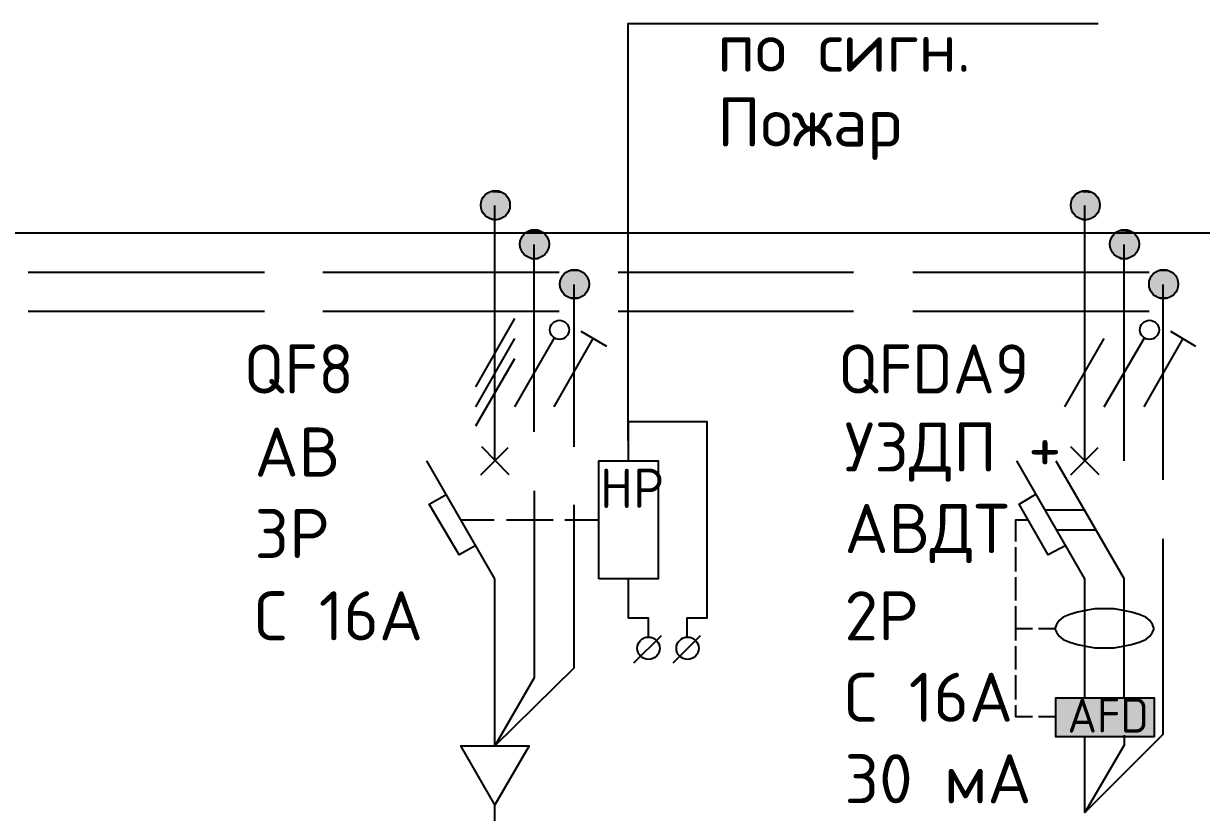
# Model space of a CAD drawing. Header units: millimetres. Extents: x -32 to 417638015, y -35 to 175284279.
# Drawn here: x 416704311 to 416710304, y 175230246 to 175234263 of the extents above; entities that cross this region are included whole.
import ezdxf

# ---------------------------------------------------------------- set-up
doc = ezdxf.new("R2010")
doc.units = ezdxf.units.MM
for name, color, linetype in [('PDF _0', 7, 'Continuous'), ('PDF _4_Однолинейная схема', 7, 'Continuous'), ('PDF _A-HATCH-WALL', 5, 'Continuous'), ('PDF _Текст', 7, 'Continuous')]:
    doc.layers.add(name, color=color, linetype=linetype)
doc.styles.add('PDF GOST Common', font='GOST_Common.ttf')
doc.styles.add('PDF ISOCPEUR', font='isocpeur.ttf')

msp = doc.modelspace()

# ---------------------------------------------------------------- linework, layer by layer
at = {"layer": 'PDF _0', "lineweight": 25}
for points in [[(416707387, 175232138.1), (416707387, 175234263.1), (416709778.7, 175234263.1)], [(416706709.7, 175232036.5), (416706709.7, 175233336)], [(416709711.1, 175232036.5), (416709711.1, 175233336)], [(416706908.6, 175232184.6), (416706908.6, 175233137.1)], [(416709910.1, 175232036.5), (416709910.1, 175233137.1)], [(416707111.8, 175232108.4), (416707111.8, 175232933.9)], [(416710109, 175231939.1), (416710109, 175232933.9)], [(416707687.6, 175231134.8), (416707687.6, 175231236.4), (416707789.2, 175231236.4), (416707789.2, 175232235.4), (416707387, 175232235.4), (416707387, 175232036.4)], [(416706637.7, 175231964.5), (416706777.4, 175232104.2)], [(416706781.6, 175231964.5), (416706641.9, 175232108.4)], [(416709783.1, 175231964.5), (416709639.1, 175232108.4)], [(416709639.1, 175231964.5), (416709778.8, 175232104.2)], [(416706908.6, 175231884), (416706908.6, 175230931.5), (416706709.7, 175230584.4), (416706709.7, 175231435.3), (416706362.5, 175232036.4)], [(416709711.1, 175230830), (416709711.1, 175231435.3), (416709364, 175232036.4)], [(416709562.9, 175232036.5), (416709910.1, 175231435.3)], [(416706612.3, 175231604.7), (416706527.6, 175231558.1), (416706375.2, 175231816.3), (416706464.1, 175231867.1)], [(416709613.7, 175231604.7), (416709524.8, 175231558.1), (416709376.7, 175231816.3), (416709461.3, 175231867.1)], [(416706709.7, 175230584.4), (416707111.8, 175230982.3), (416707111.8, 175231812)], [(416709507.9, 175231786.7), (416709706.9, 175231786.7)], [(416709567.2, 175231685.1), (416709766.1, 175231685.1)], [(416709711.1, 175230245.7), (416710109, 175230643.7), (416710109, 175231638.5)], [(416707387, 175231435.3), (416707387, 175231236.4), (416707488.6, 175231236.4), (416707488.6, 175231134.8)], [(416709910.1, 175230830), (416709910.1, 175231435.3)], [(416707416.6, 175231007.8), (416707556.3, 175231147.5)], [(416707615.6, 175231007.8), (416707755.3, 175231147.5)], [(416709910.1, 175230639.4), (416709910.1, 175230588.6), (416709711.1, 175230245.7), (416709711.1, 175230631)], [(416706709.7, 175225064.1), (416706709.7, 175230283.6)]]:
    msp.add_lwpolyline(points, dxfattribs=at)
at = {"layer": 'PDF _0', "color": 1, "lineweight": 25}
for points in [[(416706612.3, 175232413.2), (416706811.2, 175232760.4)], [(416707145.7, 175232696.9), (416707276.9, 175232620.7)], [(416710147.1, 175232696.9), (416710274.1, 175232620.7)], [(416706612.3, 175232311.6), (416706811.2, 175232658.8)], [(416706811.3, 175232311.6), (416707010.2, 175232658.8)], [(416707010.2, 175232311.6), (416707209.2, 175232658.8)], [(416709609.5, 175232311.6), (416709808.5, 175232658.8)], [(416709808.5, 175232311.6), (416710011.7, 175232658.8)], [(416710011.7, 175232311.6), (416710210.6, 175232658.8)], [(416706612.3, 175232214.3), (416706811.2, 175232557.2)], [(416706536.1, 175231735.9), (416706705.4, 175231735.9)], [(416706768.9, 175231735.9), (416707006, 175231735.9)], [(416707065.3, 175231735.9), (416707238.8, 175231735.9)], [(416709359.7, 175231625.8), (416709359.7, 175231735.9), (416709423.2, 175231735.9)], [(416709359.7, 175231473.4), (416709359.7, 175231596.2)], [(416709359.7, 175231325.3), (416709359.7, 175231443.8)], [(416709444.4, 175231181.3), (416709359.7, 175231181.3), (416709359.7, 175231295.6)], [(416709359.7, 175231122.1), (416709359.7, 175231181.3)], [(416709558.7, 175231181.3), (416709474, 175231181.3)], [(416709359.7, 175230973.9), (416709359.7, 175231092.4)], [(416709359.7, 175230821.5), (416709359.7, 175230944.2)], [(416709444.4, 175230732.6), (416709359.7, 175230732.6), (416709359.7, 175230791.9)], [(416709558.7, 175230732.6), (416709474, 175230732.6)]]:
    msp.add_lwpolyline(points, dxfattribs=at)
at = {"layer": 'PDF _0', "lineweight": 25}
for points in [[(416707238.8, 175231435.3), (416707238.8, 175232036.4), (416707539.4, 175232036.4), (416707539.4, 175231435.3)], [(416710062.5, 175231181.3), (416710054, 175231202.5), (416710041.3, 175231223.7), (416710020.1, 175231240.6), (416709986.3, 175231253.3), (416709948.2, 175231266), (416709905.8, 175231274.5), (416709859.3, 175231282.9), (416709808.5, 175231282.9), (416709761.9, 175231282.9), (416709715.4, 175231274.5), (416709673, 175231266), (416709634.9, 175231253.3), (416709601.1, 175231240.6), (416709579.9, 175231223.7), (416709567.2, 175231202.5), (416709558.7, 175231181.3), (416709567.2, 175231164.4), (416709579.9, 175231143.2), (416709601.1, 175231126.3), (416709634.9, 175231113.6), (416709673, 175231100.9), (416709715.4, 175231092.4), (416709761.9, 175231084), (416709808.5, 175231084), (416709859.3, 175231084), (416709905.8, 175231092.4), (416709948.2, 175231100.9), (416709986.3, 175231113.6), (416710020.1, 175231126.3), (416710041.3, 175231143.2), (416710054, 175231164.4)], [(416709562.9, 175230830), (416710062.5, 175230830), (416710062.5, 175230631), (416709562.9, 175230631)], [(416710062.5, 175230631), (416709563, 175230631), (416709563, 175230829.9), (416710062.5, 175230829.9)], [(416706709.7, 175230283.9), (416706536.1, 175230584.4), (416706883.2, 175230584.4)]]:
    msp.add_lwpolyline(points, close=True, dxfattribs=at)
at = {"layer": 'PDF _0', "color": 7, "lineweight": 0, "true_color": 0xffffff}
msp.add_lwpolyline([(416709562.9, 175230830), (416710062.5, 175230830)], dxfattribs=at)
at = {"layer": 'PDF _0', "lineweight": 25}
for centre, radius in [((416706711.8, 175233338.2), 74.1), ((416709713.2, 175233338.2), 74.1), ((416706910.7, 175233139.3), 74.1), ((416709912.2, 175233139.3), 74.1), ((416707113.9, 175232936.1), 74.1), ((416710111.2, 175232936.1), 74.1), ((416707490.7, 175231081.8), 57.1), ((416707689.7, 175231081.8), 57.1)]:
    msp.add_circle(centre, radius, dxfattribs=at)
at = {"layer": 'PDF _0', "color": 1, "lineweight": 25}
for centre in [(416707037.7, 175232703.2), (416710039.2, 175232703.2)]:
    msp.add_circle(centre, 48.7, dxfattribs=at)
at = {"layer": 'PDF _0', "transparency": 33554559}
for points in [[(416706713.9, 175233412.3), (416706718.1, 175233408.1), (416706701.2, 175233408.1)], [(416709715.3, 175233412.3), (416709719.6, 175233408.1), (416709698.4, 175233408.1)], [(416706641.9, 175233365.7), (416706781.6, 175233357.3), (416706637.7, 175233357.3)], [(416706781.6, 175233357.3), (416706637.7, 175233357.3), (416706785.9, 175233348.8)], [(416706637.7, 175233357.3), (416706785.9, 175233348.8), (416706637.7, 175233348.8)], [(416706646.2, 175233378.4), (416706777.4, 175233370), (416706641.9, 175233370)], [(416706777.4, 175233370), (416706641.9, 175233370), (416706781.6, 175233365.7)], [(416706641.9, 175233370), (416706781.6, 175233365.7), (416706641.9, 175233365.7)], [(416706781.6, 175233365.7), (416706641.9, 175233365.7), (416706781.6, 175233357.3)], [(416706650.4, 175233382.7), (416706773.2, 175233378.4), (416706646.2, 175233378.4)], [(416706773.2, 175233378.4), (416706646.2, 175233378.4), (416706777.4, 175233370)], [(416706658.9, 175233386.9), (416706768.9, 175233382.7), (416706650.4, 175233382.7)], [(416706768.9, 175233382.7), (416706650.4, 175233382.7), (416706773.2, 175233378.4)], [(416706663.1, 175233391.1), (416706764.7, 175233386.9), (416706658.9, 175233386.9)], [(416706764.7, 175233386.9), (416706658.9, 175233386.9), (416706768.9, 175233382.7)], [(416706667.3, 175233395.4), (416706760.5, 175233391.1), (416706663.1, 175233391.1)], [(416706760.5, 175233391.1), (416706663.1, 175233391.1), (416706764.7, 175233386.9)], [(416706671.6, 175233399.6), (416706752, 175233395.4), (416706667.3, 175233395.4)], [(416706752, 175233395.4), (416706667.3, 175233395.4), (416706760.5, 175233391.1)], [(416706680, 175233403.8), (416706747.8, 175233399.6), (416706671.6, 175233399.6)], [(416706747.8, 175233399.6), (416706671.6, 175233399.6), (416706752, 175233395.4)], [(416706684.3, 175233408.1), (416706743.5, 175233403.8), (416706680, 175233403.8)], [(416706743.5, 175233403.8), (416706680, 175233403.8), (416706747.8, 175233399.6)], [(416706692.7, 175233408.1), (416706735.1, 175233408.1), (416706684.3, 175233408.1)], [(416706735.1, 175233408.1), (416706684.3, 175233408.1), (416706743.5, 175233403.8)], [(416706701.2, 175233408.1), (416706726.6, 175233408.1), (416706692.7, 175233408.1)], [(416706726.6, 175233408.1), (416706692.7, 175233408.1), (416706735.1, 175233408.1)], [(416706718.1, 175233408.1), (416706701.2, 175233408.1), (416706726.6, 175233408.1)], [(416709643.4, 175233365.7), (416709783.1, 175233357.3), (416709639.1, 175233357.3)], [(416709783.1, 175233357.3), (416709639.1, 175233357.3), (416709783.1, 175233348.8)], [(416709639.1, 175233357.3), (416709783.1, 175233348.8), (416709639.1, 175233348.8)], [(416709647.6, 175233378.4), (416709778.8, 175233370), (416709643.4, 175233370)], [(416709778.8, 175233370), (416709643.4, 175233370), (416709778.8, 175233365.7)], [(416709643.4, 175233370), (416709778.8, 175233365.7), (416709643.4, 175233365.7)], [(416709778.8, 175233365.7), (416709643.4, 175233365.7), (416709783.1, 175233357.3)], [(416709651.8, 175233382.7), (416709774.6, 175233378.4), (416709647.6, 175233378.4)], [(416709774.6, 175233378.4), (416709647.6, 175233378.4), (416709778.8, 175233370)], [(416709656.1, 175233386.9), (416709770.4, 175233382.7), (416709651.8, 175233382.7)], [(416709770.4, 175233382.7), (416709651.8, 175233382.7), (416709774.6, 175233378.4)], [(416709660.3, 175233391.1), (416709766.1, 175233386.9), (416709656.1, 175233386.9)], [(416709766.1, 175233386.9), (416709656.1, 175233386.9), (416709770.4, 175233382.7)], [(416709668.8, 175233395.4), (416709757.7, 175233391.1), (416709660.3, 175233391.1)], [(416709757.7, 175233391.1), (416709660.3, 175233391.1), (416709766.1, 175233386.9)], [(416709673, 175233399.6), (416709753.4, 175233395.4), (416709668.8, 175233395.4)], [(416709753.4, 175233395.4), (416709668.8, 175233395.4), (416709757.7, 175233391.1)], [(416709681.5, 175233403.8), (416709749.2, 175233399.6), (416709673, 175233399.6)], [(416709749.2, 175233399.6), (416709673, 175233399.6), (416709753.4, 175233395.4)], [(416709685.7, 175233408.1), (416709740.7, 175233403.8), (416709681.5, 175233403.8)], [(416709740.7, 175233403.8), (416709681.5, 175233403.8), (416709749.2, 175233399.6)], [(416709694.2, 175233408.1), (416709732.3, 175233408.1), (416709685.7, 175233408.1)], [(416709732.3, 175233408.1), (416709685.7, 175233408.1), (416709740.7, 175233403.8)], [(416709698.4, 175233408.1), (416709728, 175233408.1), (416709694.2, 175233408.1)], [(416709728, 175233408.1), (416709694.2, 175233408.1), (416709732.3, 175233408.1)], [(416709719.6, 175233408.1), (416709698.4, 175233408.1), (416709728, 175233408.1)], [(416706785.9, 175233348.8), (416706637.7, 175233348.8), (416706785.9, 175233344.6)], [(416706637.7, 175233348.8), (416706785.9, 175233344.6), (416706637.7, 175233344.6)], [(416706785.9, 175233344.6), (416706637.7, 175233344.6), (416706785.9, 175233336.1)], [(416706637.7, 175233344.6), (416706785.9, 175233336.1), (416706637.7, 175233336.1)], [(416706785.9, 175233336.1), (416706637.7, 175233336.1), (416706785.9, 175233327.6)], [(416706637.7, 175233336.1), (416706785.9, 175233327.6), (416706637.7, 175233327.6)], [(416706785.9, 175233327.6), (416706637.7, 175233327.6), (416706785.9, 175233323.4)], [(416706637.7, 175233327.6), (416706785.9, 175233323.4), (416706637.7, 175233323.4)], [(416706785.9, 175233323.4), (416706637.7, 175233323.4), (416706781.6, 175233314.9)], [(416706637.7, 175233323.4), (416706781.6, 175233314.9), (416706637.7, 175233314.9)], [(416706781.6, 175233314.9), (416706637.7, 175233314.9), (416706781.6, 175233306.5)], [(416706637.7, 175233314.9), (416706781.6, 175233306.5), (416706641.9, 175233306.5)], [(416706781.6, 175233306.5), (416706641.9, 175233306.5), (416706777.4, 175233302.2)], [(416706641.9, 175233306.5), (416706777.4, 175233302.2), (416706641.9, 175233302.2)], [(416706777.4, 175233302.2), (416706641.9, 175233302.2), (416706773.2, 175233293.8)], [(416706641.9, 175233302.2), (416706773.2, 175233293.8), (416706646.2, 175233293.8)], [(416706773.2, 175233293.8), (416706646.2, 175233293.8), (416706768.9, 175233289.5)], [(416706646.2, 175233293.8), (416706768.9, 175233289.5), (416706650.4, 175233289.5)], [(416709639.1, 175233348.8), (416709783.1, 175233344.6), (416709634.9, 175233344.6)], [(416709783.1, 175233344.6), (416709634.9, 175233344.6), (416709787.3, 175233336.1)], [(416709634.9, 175233344.6), (416709787.3, 175233336.1), (416709634.9, 175233336.1)], [(416709787.3, 175233336.1), (416709634.9, 175233336.1), (416709783.1, 175233327.6)], [(416709634.9, 175233336.1), (416709783.1, 175233327.6), (416709634.9, 175233327.6)], [(416709783.1, 175233327.6), (416709634.9, 175233327.6), (416709783.1, 175233323.4)], [(416709634.9, 175233327.6), (416709783.1, 175233323.4), (416709639.1, 175233323.4)], [(416709783.1, 175233348.8), (416709639.1, 175233348.8), (416709783.1, 175233344.6)], [(416709783.1, 175233323.4), (416709639.1, 175233323.4), (416709783.1, 175233314.9)], [(416709639.1, 175233323.4), (416709783.1, 175233314.9), (416709639.1, 175233314.9)], [(416709783.1, 175233314.9), (416709639.1, 175233314.9), (416709778.8, 175233306.5)], [(416709639.1, 175233314.9), (416709778.8, 175233306.5), (416709643.4, 175233306.5)], [(416709778.8, 175233306.5), (416709643.4, 175233306.5), (416709778.8, 175233302.2)], [(416709643.4, 175233306.5), (416709778.8, 175233302.2), (416709643.4, 175233302.2)], [(416709778.8, 175233302.2), (416709643.4, 175233302.2), (416709774.6, 175233293.8)], [(416709643.4, 175233302.2), (416709774.6, 175233293.8), (416709647.6, 175233293.8)], [(416709774.6, 175233293.8), (416709647.6, 175233293.8), (416709770.4, 175233289.5)], [(416709647.6, 175233293.8), (416709770.4, 175233289.5), (416709651.8, 175233289.5)], [(416706768.9, 175233289.5), (416706650.4, 175233289.5), (416706764.7, 175233285.3)], [(416706650.4, 175233289.5), (416706764.7, 175233285.3), (416706658.9, 175233285.3)], [(416706764.7, 175233285.3), (416706658.9, 175233285.3), (416706760.5, 175233281.1)], [(416706658.9, 175233285.3), (416706760.5, 175233281.1), (416706663.1, 175233281.1)], [(416706760.5, 175233281.1), (416706663.1, 175233281.1), (416706752, 175233276.8)], [(416706663.1, 175233281.1), (416706752, 175233276.8), (416706667.3, 175233276.8)], [(416706752, 175233276.8), (416706667.3, 175233276.8), (416706747.8, 175233272.6)], [(416706667.3, 175233276.8), (416706747.8, 175233272.6), (416706671.6, 175233272.6)], [(416706747.8, 175233272.6), (416706671.6, 175233272.6), (416706743.5, 175233268.4)], [(416706671.6, 175233272.6), (416706743.5, 175233268.4), (416706680, 175233268.4)], [(416706743.5, 175233268.4), (416706680, 175233268.4), (416706735.1, 175233264.1)], [(416706680, 175233268.4), (416706735.1, 175233264.1), (416706684.3, 175233264.1)], [(416706735.1, 175233264.1), (416706684.3, 175233264.1), (416706726.6, 175233264.1)], [(416706684.3, 175233264.1), (416706726.6, 175233264.1), (416706692.7, 175233264.1)], [(416706692.7, 175233264.1), (416706701.2, 175233259.9), (416706718.1, 175233259.9)], [(416706692.7, 175233264.1), (416706726.6, 175233264.1), (416706718.1, 175233259.9)], [(416706701.2, 175233259.9), (416706718.1, 175233259.9), (416706713.9, 175233259.9)], [(416709770.4, 175233289.5), (416709651.8, 175233289.5), (416709766.1, 175233285.3)], [(416709651.8, 175233289.5), (416709766.1, 175233285.3), (416709656.1, 175233285.3)], [(416709766.1, 175233285.3), (416709656.1, 175233285.3), (416709757.7, 175233281.1)], [(416709656.1, 175233285.3), (416709757.7, 175233281.1), (416709660.3, 175233281.1)], [(416709757.7, 175233281.1), (416709660.3, 175233281.1), (416709753.4, 175233276.8)], [(416709660.3, 175233281.1), (416709753.4, 175233276.8), (416709668.8, 175233276.8)], [(416709753.4, 175233276.8), (416709668.8, 175233276.8), (416709749.2, 175233272.6)], [(416709668.8, 175233276.8), (416709749.2, 175233272.6), (416709673, 175233272.6)], [(416709749.2, 175233272.6), (416709673, 175233272.6), (416709740.7, 175233268.4)], [(416709673, 175233272.6), (416709740.7, 175233268.4), (416709681.5, 175233268.4)], [(416709740.7, 175233268.4), (416709681.5, 175233268.4), (416709732.3, 175233264.1)], [(416709681.5, 175233268.4), (416709732.3, 175233264.1), (416709685.7, 175233264.1)], [(416709732.3, 175233264.1), (416709685.7, 175233264.1), (416709728, 175233264.1)], [(416709685.7, 175233264.1), (416709728, 175233264.1), (416709694.2, 175233264.1)], [(416709694.2, 175233264.1), (416709698.4, 175233259.9), (416709719.6, 175233259.9)], [(416709694.2, 175233264.1), (416709728, 175233264.1), (416709719.6, 175233259.9)], [(416709698.4, 175233259.9), (416709719.6, 175233259.9), (416709715.3, 175233259.9)], [(416706849.4, 175233175.2), (416706976.4, 175233171), (416706845.1, 175233171)], [(416706853.6, 175233183.7), (416706972.1, 175233175.2), (416706849.4, 175233175.2)], [(416706972.1, 175233175.2), (416706849.4, 175233175.2), (416706976.4, 175233171)], [(416706857.8, 175233187.9), (416706967.9, 175233183.7), (416706853.6, 175233183.7)], [(416706967.9, 175233183.7), (416706853.6, 175233183.7), (416706972.1, 175233175.2)], [(416706862.1, 175233192.2), (416706963.7, 175233187.9), (416706857.8, 175233187.9)], [(416706963.7, 175233187.9), (416706857.8, 175233187.9), (416706967.9, 175233183.7)], [(416706866.3, 175233196.4), (416706959.4, 175233192.2), (416706862.1, 175233192.2)], [(416706959.4, 175233192.2), (416706862.1, 175233192.2), (416706963.7, 175233187.9)], [(416706874.8, 175233200.6), (416706955.2, 175233196.4), (416706866.3, 175233196.4)], [(416706955.2, 175233196.4), (416706866.3, 175233196.4), (416706959.4, 175233192.2)], [(416706879, 175233204.9), (416706946.7, 175233200.6), (416706874.8, 175233200.6)], [(416706946.7, 175233200.6), (416706874.8, 175233200.6), (416706955.2, 175233196.4)], [(416706887.5, 175233204.9), (416706942.5, 175233204.9), (416706879, 175233204.9)], [(416706942.5, 175233204.9), (416706879, 175233204.9), (416706946.7, 175233200.6)], [(416706895.9, 175233209.1), (416706934, 175233204.9), (416706887.5, 175233204.9)], [(416706934, 175233204.9), (416706887.5, 175233204.9), (416706942.5, 175233204.9)], [(416706900.2, 175233209.1), (416706929.8, 175233209.1), (416706895.9, 175233209.1)], [(416706929.8, 175233209.1), (416706895.9, 175233209.1), (416706934, 175233204.9)], [(416706912.9, 175233209.1), (416706917.1, 175233209.1), (416706900.2, 175233209.1)], [(416706917.1, 175233209.1), (416706900.2, 175233209.1), (416706929.8, 175233209.1)], [(416706840.9, 175233162.5), (416706980.6, 175233158.3), (416706836.7, 175233158.3)], [(416706980.6, 175233158.3), (416706836.7, 175233158.3), (416706984.8, 175233149.8)], [(416706836.7, 175233158.3), (416706984.8, 175233149.8), (416706836.7, 175233149.8)], [(416706984.8, 175233149.8), (416706836.7, 175233149.8), (416706984.8, 175233141.4)], [(416706836.7, 175233149.8), (416706984.8, 175233141.4), (416706836.7, 175233141.4)], [(416706984.8, 175233141.4), (416706836.7, 175233141.4), (416706984.8, 175233137.1)], [(416706836.7, 175233141.4), (416706984.8, 175233137.1), (416706836.7, 175233137.1)], [(416706984.8, 175233137.1), (416706836.7, 175233137.1), (416706984.8, 175233128.7)], [(416706836.7, 175233137.1), (416706984.8, 175233128.7), (416706836.7, 175233128.7)], [(416706984.8, 175233128.7), (416706836.7, 175233128.7), (416706984.8, 175233120.2)], [(416706836.7, 175233128.7), (416706984.8, 175233120.2), (416706836.7, 175233120.2)], [(416706984.8, 175233120.2), (416706836.7, 175233120.2), (416706980.6, 175233116)], [(416706836.7, 175233120.2), (416706980.6, 175233116), (416706836.7, 175233116)], [(416706980.6, 175233116), (416706836.7, 175233116), (416706980.6, 175233107.5)], [(416706836.7, 175233116), (416706980.6, 175233107.5), (416706840.9, 175233107.5)], [(416706845.1, 175233171), (416706980.6, 175233162.5), (416706840.9, 175233162.5)], [(416706980.6, 175233162.5), (416706840.9, 175233162.5), (416706980.6, 175233158.3)], [(416706976.4, 175233171), (416706845.1, 175233171), (416706980.6, 175233162.5)], [(416706980.6, 175233107.5), (416706840.9, 175233107.5), (416706976.4, 175233103.3)], [(416706840.9, 175233107.5), (416706976.4, 175233103.3), (416706845.1, 175233103.3)], [(416706976.4, 175233103.3), (416706845.1, 175233103.3), (416706972.1, 175233094.8)], [(416706845.1, 175233103.3), (416706972.1, 175233094.8), (416706849.4, 175233094.8)], [(416706972.1, 175233094.8), (416706849.4, 175233094.8), (416706967.9, 175233090.6)], [(416706849.4, 175233094.8), (416706967.9, 175233090.6), (416706853.6, 175233090.6)], [(416706967.9, 175233090.6), (416706853.6, 175233090.6), (416706963.7, 175233082.1)], [(416706853.6, 175233090.6), (416706963.7, 175233082.1), (416706857.8, 175233082.1)], [(416706963.7, 175233082.1), (416706857.8, 175233082.1), (416706959.4, 175233077.9)], [(416706857.8, 175233082.1), (416706959.4, 175233077.9), (416706862.1, 175233077.9)], [(416706959.4, 175233077.9), (416706862.1, 175233077.9), (416706955.2, 175233073.6)], [(416706862.1, 175233077.9), (416706955.2, 175233073.6), (416706866.3, 175233073.6)], [(416706955.2, 175233073.6), (416706866.3, 175233073.6), (416706946.7, 175233069.4)], [(416706866.3, 175233073.6), (416706946.7, 175233069.4), (416706874.8, 175233069.4)], [(416706946.7, 175233069.4), (416706874.8, 175233069.4), (416706942.5, 175233069.4)], [(416706874.8, 175233069.4), (416706942.5, 175233069.4), (416706879, 175233069.4)], [(416706942.5, 175233069.4), (416706879, 175233069.4), (416706934, 175233065.2)], [(416706879, 175233069.4), (416706934, 175233065.2), (416706887.5, 175233065.2)], [(416706934, 175233065.2), (416706887.5, 175233065.2), (416706929.8, 175233060.9)], [(416706887.5, 175233065.2), (416706929.8, 175233060.9), (416706895.9, 175233060.9)], [(416706895.9, 175233060.9), (416706900.2, 175233060.9), (416706917.1, 175233060.9)], [(416706895.9, 175233060.9), (416706929.8, 175233060.9), (416706917.1, 175233060.9)], [(416706900.2, 175233060.9), (416706917.1, 175233060.9), (416706912.9, 175233060.9)], [(416707061, 175232993.2), (416707166.9, 175232989), (416707056.8, 175232989)], [(416707069.5, 175232997.4), (416707158.4, 175232993.2), (416707061, 175232993.2)], [(416707158.4, 175232993.2), (416707061, 175232993.2), (416707166.9, 175232989)], [(416707073.7, 175233001.7), (416707154.2, 175232997.4), (416707069.5, 175232997.4)], [(416707154.2, 175232997.4), (416707069.5, 175232997.4), (416707158.4, 175232993.2)], [(416707082.2, 175233005.9), (416707145.7, 175233001.7), (416707073.7, 175233001.7)], [(416707145.7, 175233001.7), (416707073.7, 175233001.7), (416707154.2, 175232997.4)], [(416707086.4, 175233005.9), (416707141.5, 175233005.9), (416707082.2, 175233005.9)], [(416707141.5, 175233005.9), (416707082.2, 175233005.9), (416707145.7, 175233001.7)], [(416707094.9, 175233010.1), (416707133, 175233005.9), (416707086.4, 175233005.9)], [(416707133, 175233005.9), (416707086.4, 175233005.9), (416707141.5, 175233005.9)], [(416707099.1, 175233010.1), (416707128.8, 175233010.1), (416707094.9, 175233010.1)], [(416707128.8, 175233010.1), (416707094.9, 175233010.1), (416707133, 175233005.9)], [(416707116.1, 175233010.1), (416707120.3, 175233010.1), (416707099.1, 175233010.1)], [(416707120.3, 175233010.1), (416707099.1, 175233010.1), (416707128.8, 175233010.1)], [(416707039.9, 175232955.1), (416707183.8, 175232950.9), (416707035.6, 175232950.9)], [(416707183.8, 175232950.9), (416707035.6, 175232950.9), (416707183.8, 175232942.4)], [(416707035.6, 175232950.9), (416707183.8, 175232942.4), (416707035.6, 175232942.4)], [(416707183.8, 175232942.4), (416707035.6, 175232942.4), (416707183.8, 175232933.9)], [(416707035.6, 175232942.4), (416707183.8, 175232933.9), (416707035.6, 175232933.9)], [(416707183.8, 175232933.9), (416707035.6, 175232933.9), (416707183.8, 175232929.7)], [(416707035.6, 175232933.9), (416707183.8, 175232929.7), (416707035.6, 175232929.7)], [(416707044.1, 175232972), (416707179.6, 175232963.6), (416707039.9, 175232963.6)], [(416707179.6, 175232963.6), (416707039.9, 175232963.6), (416707183.8, 175232955.1)], [(416707039.9, 175232963.6), (416707183.8, 175232955.1), (416707039.9, 175232955.1)], [(416707183.8, 175232955.1), (416707039.9, 175232955.1), (416707183.8, 175232950.9)], [(416707048.3, 175232976.3), (416707175.3, 175232972), (416707044.1, 175232972)], [(416707175.3, 175232972), (416707044.1, 175232972), (416707179.6, 175232963.6)], [(416707052.6, 175232980.5), (416707175.3, 175232976.3), (416707048.3, 175232976.3)], [(416707175.3, 175232976.3), (416707048.3, 175232976.3), (416707175.3, 175232972)], [(416707056.8, 175232989), (416707171.1, 175232980.5), (416707052.6, 175232980.5)], [(416707171.1, 175232980.5), (416707052.6, 175232980.5), (416707175.3, 175232976.3)], [(416707166.9, 175232989), (416707056.8, 175232989), (416707171.1, 175232980.5)], [(416707183.8, 175232929.7), (416707035.6, 175232929.7), (416707183.8, 175232921.2)], [(416707035.6, 175232929.7), (416707183.8, 175232921.2), (416707035.6, 175232921.2)], [(416707183.8, 175232921.2), (416707035.6, 175232921.2), (416707183.8, 175232912.8)], [(416707035.6, 175232921.2), (416707183.8, 175232912.8), (416707039.9, 175232912.8)], [(416707183.8, 175232912.8), (416707039.9, 175232912.8), (416707179.6, 175232908.5)], [(416707039.9, 175232912.8), (416707179.6, 175232908.5), (416707039.9, 175232908.5)], [(416707179.6, 175232908.5), (416707039.9, 175232908.5), (416707175.3, 175232900.1)], [(416707039.9, 175232908.5), (416707175.3, 175232900.1), (416707044.1, 175232900.1)], [(416707175.3, 175232900.1), (416707044.1, 175232900.1), (416707175.3, 175232895.8)], [(416707044.1, 175232900.1), (416707175.3, 175232895.8), (416707048.3, 175232895.8)], [(416707175.3, 175232895.8), (416707048.3, 175232895.8), (416707171.1, 175232891.6)], [(416707048.3, 175232895.8), (416707171.1, 175232891.6), (416707052.6, 175232891.6)], [(416707171.1, 175232891.6), (416707052.6, 175232891.6), (416707166.9, 175232883.1)], [(416707052.6, 175232891.6), (416707166.9, 175232883.1), (416707056.8, 175232883.1)], [(416707166.9, 175232883.1), (416707056.8, 175232883.1), (416707158.4, 175232878.9)], [(416707056.8, 175232883.1), (416707158.4, 175232878.9), (416707061, 175232878.9)], [(416707158.4, 175232878.9), (416707061, 175232878.9), (416707154.2, 175232874.7)], [(416707061, 175232878.9), (416707154.2, 175232874.7), (416707069.5, 175232874.7)], [(416707154.2, 175232874.7), (416707069.5, 175232874.7), (416707145.7, 175232870.4)], [(416707069.5, 175232874.7), (416707145.7, 175232870.4), (416707073.7, 175232870.4)], [(416707145.7, 175232870.4), (416707073.7, 175232870.4), (416707141.5, 175232866.2)], [(416707073.7, 175232870.4), (416707141.5, 175232866.2), (416707082.2, 175232866.2)], [(416707141.5, 175232866.2), (416707082.2, 175232866.2), (416707133, 175232866.2)], [(416707082.2, 175232866.2), (416707133, 175232866.2), (416707086.4, 175232866.2)], [(416707133, 175232866.2), (416707086.4, 175232866.2), (416707128.8, 175232862)], [(416707086.4, 175232866.2), (416707128.8, 175232862), (416707094.9, 175232862)], [(416707094.9, 175232862), (416707099.1, 175232862), (416707120.3, 175232862)], [(416707094.9, 175232862), (416707128.8, 175232862), (416707120.3, 175232862)], [(416707099.1, 175232862), (416707120.3, 175232862), (416707116.1, 175232862)]]:
    msp.add_solid(points, dxfattribs=at)
at = {"layer": 'PDF _0', "color": 7, "true_color": 0xffffff, "transparency": 33554559}
for points in [[(416709562.9, 175230631), (416710062.5, 175230631), (416709562.9, 175230829.9)], [(416710062.5, 175230631), (416709562.9, 175230829.9), (416710062.5, 175230829.9)]]:
    msp.add_solid(points, dxfattribs=at)
at = {"layer": 'PDF _4_Однолинейная схема', "lineweight": 25}
for points in [[(416723406, 175233196.4), (416681963.1, 175233196.4)], [(416704334.7, 175232997.4), (416705537, 175232997.4)], [(416705833.3, 175232997.4), (416707035.6, 175232997.4)], [(416707336.2, 175232997.4), (416708534.2, 175232997.4)], [(416708834.8, 175232997.4), (416710037, 175232997.4)], [(416704334.7, 175232798.5), (416705537, 175232798.5)], [(416705833.3, 175232798.5), (416707035.6, 175232798.5)], [(416707336.2, 175232798.5), (416708534.2, 175232798.5)], [(416708834.8, 175232798.5), (416710037, 175232798.5)]]:
    msp.add_lwpolyline(points, dxfattribs=at)
at = {"layer": 'PDF _A-HATCH-WALL', "color": 7, "transparency": 33554559}
for points in [[(416709846.6, 175233175.2), (416709977.8, 175233171), (416709842.3, 175233171)], [(416709850.8, 175233183.7), (416709973.6, 175233175.2), (416709846.6, 175233175.2)], [(416709973.6, 175233175.2), (416709846.6, 175233175.2), (416709977.8, 175233171)], [(416709855, 175233187.9), (416709969.3, 175233183.7), (416709850.8, 175233183.7)], [(416709969.3, 175233183.7), (416709850.8, 175233183.7), (416709973.6, 175233175.2)], [(416709863.5, 175233192.2), (416709965.1, 175233187.9), (416709855, 175233187.9)], [(416709965.1, 175233187.9), (416709855, 175233187.9), (416709969.3, 175233183.7)], [(416709867.7, 175233196.4), (416709960.9, 175233192.2), (416709863.5, 175233192.2)], [(416709960.9, 175233192.2), (416709863.5, 175233192.2), (416709965.1, 175233187.9)], [(416709872, 175233200.6), (416709952.4, 175233196.4), (416709867.7, 175233196.4)], [(416709952.4, 175233196.4), (416709867.7, 175233196.4), (416709960.9, 175233192.2)], [(416709880.4, 175233204.9), (416709948.2, 175233200.6), (416709872, 175233200.6)], [(416709948.2, 175233200.6), (416709872, 175233200.6), (416709952.4, 175233196.4)], [(416709884.7, 175233204.9), (416709939.7, 175233204.9), (416709880.4, 175233204.9)], [(416709939.7, 175233204.9), (416709880.4, 175233204.9), (416709948.2, 175233200.6)], [(416709893.1, 175233209.1), (416709935.5, 175233204.9), (416709884.7, 175233204.9)], [(416709935.5, 175233204.9), (416709884.7, 175233204.9), (416709939.7, 175233204.9)], [(416709901.6, 175233209.1), (416709927, 175233209.1), (416709893.1, 175233209.1)], [(416709927, 175233209.1), (416709893.1, 175233209.1), (416709935.5, 175233204.9)], [(416709914.3, 175233209.1), (416709918.5, 175233209.1), (416709901.6, 175233209.1)], [(416709918.5, 175233209.1), (416709901.6, 175233209.1), (416709927, 175233209.1)], [(416709838.1, 175233149.8), (416709986.3, 175233141.4), (416709833.9, 175233141.4)], [(416709986.3, 175233141.4), (416709833.9, 175233141.4), (416709986.3, 175233137.1)], [(416709833.9, 175233141.4), (416709986.3, 175233137.1), (416709833.9, 175233137.1)], [(416709986.3, 175233137.1), (416709833.9, 175233137.1), (416709986.3, 175233128.7)], [(416709833.9, 175233137.1), (416709986.3, 175233128.7), (416709833.9, 175233128.7)], [(416709986.3, 175233128.7), (416709833.9, 175233128.7), (416709986.3, 175233120.2)], [(416709833.9, 175233128.7), (416709986.3, 175233120.2), (416709838.1, 175233120.2)], [(416709842.3, 175233162.5), (416709982, 175233158.3), (416709838.1, 175233158.3)], [(416709982, 175233158.3), (416709838.1, 175233158.3), (416709986.3, 175233149.8)], [(416709838.1, 175233158.3), (416709986.3, 175233149.8), (416709838.1, 175233149.8)], [(416709986.3, 175233149.8), (416709838.1, 175233149.8), (416709986.3, 175233141.4)], [(416709986.3, 175233120.2), (416709838.1, 175233120.2), (416709982, 175233116)], [(416709838.1, 175233120.2), (416709982, 175233116), (416709838.1, 175233116)], [(416709982, 175233116), (416709838.1, 175233116), (416709982, 175233107.5)], [(416709838.1, 175233116), (416709982, 175233107.5), (416709842.3, 175233107.5)], [(416709977.8, 175233171), (416709842.3, 175233171), (416709982, 175233162.5)], [(416709842.3, 175233171), (416709982, 175233162.5), (416709842.3, 175233162.5)], [(416709982, 175233162.5), (416709842.3, 175233162.5), (416709982, 175233158.3)], [(416709982, 175233107.5), (416709842.3, 175233107.5), (416709977.8, 175233103.3)], [(416709842.3, 175233107.5), (416709977.8, 175233103.3), (416709842.3, 175233103.3)], [(416709977.8, 175233103.3), (416709842.3, 175233103.3), (416709973.6, 175233094.8)], [(416709842.3, 175233103.3), (416709973.6, 175233094.8), (416709846.6, 175233094.8)], [(416709973.6, 175233094.8), (416709846.6, 175233094.8), (416709969.3, 175233090.6)], [(416709846.6, 175233094.8), (416709969.3, 175233090.6), (416709850.8, 175233090.6)], [(416709969.3, 175233090.6), (416709850.8, 175233090.6), (416709965.1, 175233082.1)], [(416709850.8, 175233090.6), (416709965.1, 175233082.1), (416709855, 175233082.1)], [(416709965.1, 175233082.1), (416709855, 175233082.1), (416709960.9, 175233077.9)], [(416709855, 175233082.1), (416709960.9, 175233077.9), (416709863.5, 175233077.9)], [(416709960.9, 175233077.9), (416709863.5, 175233077.9), (416709952.4, 175233073.6)], [(416709863.5, 175233077.9), (416709952.4, 175233073.6), (416709867.7, 175233073.6)], [(416709952.4, 175233073.6), (416709867.7, 175233073.6), (416709948.2, 175233069.4)], [(416709867.7, 175233073.6), (416709948.2, 175233069.4), (416709872, 175233069.4)], [(416709948.2, 175233069.4), (416709872, 175233069.4), (416709939.7, 175233069.4)], [(416709872, 175233069.4), (416709939.7, 175233069.4), (416709880.4, 175233069.4)], [(416709939.7, 175233069.4), (416709880.4, 175233069.4), (416709935.5, 175233065.2)], [(416709880.4, 175233069.4), (416709935.5, 175233065.2), (416709884.7, 175233065.2)], [(416709935.5, 175233065.2), (416709884.7, 175233065.2), (416709927, 175233060.9)], [(416709884.7, 175233065.2), (416709927, 175233060.9), (416709893.1, 175233060.9)], [(416709893.1, 175233060.9), (416709901.6, 175233060.9), (416709918.5, 175233060.9)], [(416709893.1, 175233060.9), (416709927, 175233060.9), (416709918.5, 175233060.9)], [(416709901.6, 175233060.9), (416709918.5, 175233060.9), (416709914.3, 175233060.9)], [(416710062.5, 175232993.2), (416710164.1, 175232989), (416710058.2, 175232989)], [(416710066.7, 175232997.4), (416710159.8, 175232993.2), (416710062.5, 175232993.2)], [(416710159.8, 175232993.2), (416710062.5, 175232993.2), (416710164.1, 175232989)], [(416710075.2, 175233001.7), (416710155.6, 175232997.4), (416710066.7, 175232997.4)], [(416710155.6, 175232997.4), (416710066.7, 175232997.4), (416710159.8, 175232993.2)], [(416710079.4, 175233005.9), (416710147.1, 175233001.7), (416710075.2, 175233001.7)], [(416710147.1, 175233001.7), (416710075.2, 175233001.7), (416710155.6, 175232997.4)], [(416710087.9, 175233005.9), (416710142.9, 175233005.9), (416710079.4, 175233005.9)], [(416710142.9, 175233005.9), (416710079.4, 175233005.9), (416710147.1, 175233001.7)], [(416710096.3, 175233010.1), (416710134.4, 175233005.9), (416710087.9, 175233005.9)], [(416710134.4, 175233005.9), (416710087.9, 175233005.9), (416710142.9, 175233005.9)], [(416710100.6, 175233010.1), (416710130.2, 175233010.1), (416710096.3, 175233010.1)], [(416710130.2, 175233010.1), (416710096.3, 175233010.1), (416710134.4, 175233005.9)], [(416710113.3, 175233010.1), (416710117.5, 175233010.1), (416710100.6, 175233010.1)], [(416710117.5, 175233010.1), (416710100.6, 175233010.1), (416710130.2, 175233010.1)], [(416710041.3, 175232963.6), (416710181, 175232955.1), (416710037.1, 175232955.1)], [(416710181, 175232955.1), (416710037.1, 175232955.1), (416710185.2, 175232950.9)], [(416710037.1, 175232955.1), (416710185.2, 175232950.9), (416710037.1, 175232950.9)], [(416710185.2, 175232950.9), (416710037.1, 175232950.9), (416710185.2, 175232942.4)], [(416710037.1, 175232950.9), (416710185.2, 175232942.4), (416710037.1, 175232942.4)], [(416710185.2, 175232942.4), (416710037.1, 175232942.4), (416710185.2, 175232933.9)], [(416710037.1, 175232942.4), (416710185.2, 175232933.9), (416710037.1, 175232933.9)], [(416710185.2, 175232933.9), (416710037.1, 175232933.9), (416710185.2, 175232929.7)], [(416710037.1, 175232933.9), (416710185.2, 175232929.7), (416710037.1, 175232929.7)], [(416710045.5, 175232972), (416710181, 175232963.6), (416710041.3, 175232963.6)], [(416710181, 175232963.6), (416710041.3, 175232963.6), (416710181, 175232955.1)], [(416710049.8, 175232976.3), (416710176.8, 175232972), (416710045.5, 175232972)], [(416710176.8, 175232972), (416710045.5, 175232972), (416710181, 175232963.6)], [(416710058.2, 175232989), (416710168.3, 175232980.5), (416710049.8, 175232980.5)], [(416710168.3, 175232980.5), (416710049.8, 175232980.5), (416710172.5, 175232976.3)], [(416710049.8, 175232980.5), (416710172.5, 175232976.3), (416710049.8, 175232976.3)], [(416710172.5, 175232976.3), (416710049.8, 175232976.3), (416710176.8, 175232972)], [(416710164.1, 175232989), (416710058.2, 175232989), (416710168.3, 175232980.5)], [(416710185.2, 175232929.7), (416710037.1, 175232929.7), (416710185.2, 175232921.2)], [(416710037.1, 175232929.7), (416710185.2, 175232921.2), (416710037.1, 175232921.2)], [(416710185.2, 175232921.2), (416710037.1, 175232921.2), (416710181, 175232912.8)], [(416710037.1, 175232921.2), (416710181, 175232912.8), (416710037.1, 175232912.8)], [(416710181, 175232912.8), (416710037.1, 175232912.8), (416710181, 175232908.5)], [(416710037.1, 175232912.8), (416710181, 175232908.5), (416710041.3, 175232908.5)], [(416710181, 175232908.5), (416710041.3, 175232908.5), (416710176.8, 175232900.1)], [(416710041.3, 175232908.5), (416710176.8, 175232900.1), (416710045.5, 175232900.1)], [(416710176.8, 175232900.1), (416710045.5, 175232900.1), (416710172.5, 175232895.8)], [(416710045.5, 175232900.1), (416710172.5, 175232895.8), (416710049.8, 175232895.8)], [(416710172.5, 175232895.8), (416710049.8, 175232895.8), (416710168.3, 175232891.6)], [(416710049.8, 175232895.8), (416710168.3, 175232891.6), (416710049.8, 175232891.6)], [(416710168.3, 175232891.6), (416710049.8, 175232891.6), (416710164.1, 175232883.1)], [(416710049.8, 175232891.6), (416710164.1, 175232883.1), (416710058.2, 175232883.1)], [(416710164.1, 175232883.1), (416710058.2, 175232883.1), (416710159.8, 175232878.9)], [(416710058.2, 175232883.1), (416710159.8, 175232878.9), (416710062.5, 175232878.9)], [(416710159.8, 175232878.9), (416710062.5, 175232878.9), (416710155.6, 175232874.7)], [(416710062.5, 175232878.9), (416710155.6, 175232874.7), (416710066.7, 175232874.7)], [(416710155.6, 175232874.7), (416710066.7, 175232874.7), (416710147.1, 175232870.4)], [(416710066.7, 175232874.7), (416710147.1, 175232870.4), (416710075.2, 175232870.4)], [(416710147.1, 175232870.4), (416710075.2, 175232870.4), (416710142.9, 175232866.2)], [(416710075.2, 175232870.4), (416710142.9, 175232866.2), (416710079.4, 175232866.2)], [(416710142.9, 175232866.2), (416710079.4, 175232866.2), (416710134.4, 175232866.2)], [(416710079.4, 175232866.2), (416710134.4, 175232866.2), (416710087.9, 175232866.2)], [(416710134.4, 175232866.2), (416710087.9, 175232866.2), (416710130.2, 175232862)], [(416710087.9, 175232866.2), (416710130.2, 175232862), (416710096.3, 175232862)], [(416710096.3, 175232862), (416710100.6, 175232862), (416710117.5, 175232862)], [(416710096.3, 175232862), (416710130.2, 175232862), (416710117.5, 175232862)], [(416710100.6, 175232862), (416710117.5, 175232862), (416710113.3, 175232862)]]:
    msp.add_solid(points, dxfattribs=at)

# ---------------------------------------------------------------- texts
at = {"layer": 'PDF _Текст', "attachment_point": 4}
for s, insert, char_height, style in [('по сигн.', (416707840, 175234142.5), 249.97, 'PDF ISOCPEUR'), ('Пожар', (416707840, 175233727.6), 249.97, 'PDF ISOCPEUR'), ('QF8', (416705431.2, 175232504), 249.97, 'PDF GOST Common'), ('QFDA9', (416708453.8, 175232504), 249.97, 'PDF GOST Common'), ('УЗДП +', (416708487.7, 175232080.8), 249.97, 'PDF ISOCPEUR'), ('АВ', (416705486.2, 175232080.8), 249.97, 'PDF ISOCPEUR'), ('НР', (416707243.1, 175231896.5), 199.98, 'PDF GOST Common'), ('АВДТ', (416708487.7, 175231665.9), 249.97, 'PDF ISOCPEUR'), ('3Р', (416705486.2, 175231665.9), 249.97, 'PDF ISOCPEUR'), ('С 16А', (416705486.2, 175231246.8), 249.97, 'PDF ISOCPEUR'), ('2Р', (416708487.7, 175231246.8), 249.97, 'PDF ISOCPEUR'), ('С 16А', (416708487.7, 175230832), 249.97, 'PDF ISOCPEUR'), ('AFD', (416709622.2, 175230739.8), 174.98, 'PDF GOST Common'), ('30 мА', (416708487.7, 175230417.1), 249.97, 'PDF ISOCPEUR')]:
    msp.add_mtext(s, dxfattribs=dict(at, insert=insert, char_height=char_height, style=style))

doc.saveas('drawing.dxf')
